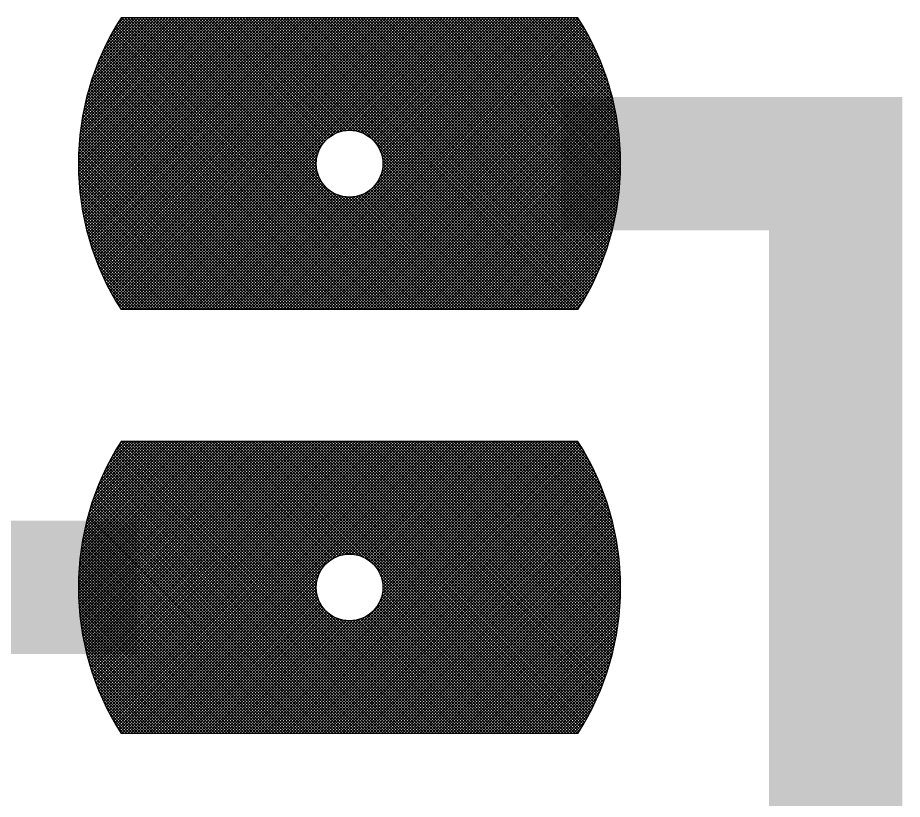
# Model space of a CAD drawing. Extents: x 0 to 395, y 0 to 270.
# Drawn here: x 116.76 to 122.06, y 211.45 to 216.14 of the extents above; entities that cross this region are included whole.
import ezdxf

# ---------------------------------------------------------------- set-up
doc = ezdxf.new("R2010")
doc.units = 0
doc.header["$LTSCALE"] = 0.3
doc.layers.get('0').update_dxf_attribs({"linetype": 'CONTINUOUS'})
doc.layers.add('TRACK', color=3, linetype='CONTINUOUS')

# ---------------------------------------------------------------- blocks, each defined once
blk = doc.blocks.new('*X30')
at = {"color": 0}
for p, q in [((77.75, 73.6488), (78.6362, 74.535)), ((77.75, 73.6665), (78.6185, 74.535)), ((77.7502, 73.6843), (78.6009, 74.535)), ((77.7503, 73.6314), (78.6539, 74.535)), ((77.7506, 73.6141), (78.6716, 74.535)), ((77.7506, 73.7024), (78.5832, 74.535)), ((77.7511, 73.7206), (78.5655, 74.535)), ((77.7512, 73.597), (78.6893, 74.535)), ((77.7519, 73.7391), (78.5478, 74.535)), ((77.752, 73.58), (78.7069, 74.535)), ((77.7529, 73.5633), (78.7246, 74.535)), ((77.7529, 73.7578), (78.5302, 74.535)), ((77.754, 73.5467), (78.7423, 74.535)), ((77.7542, 73.7767), (78.5125, 74.535)), ((77.7552, 73.5302), (78.76, 74.535)), ((77.7557, 73.7959), (78.4948, 74.535)), ((77.7566, 73.5139), (78.7776, 74.535)), ((77.7574, 73.8153), (78.4771, 74.535)), ((77.7581, 73.4978), (78.7953, 74.535)), ((77.7595, 73.835), (78.4594, 74.535)), ((77.7598, 73.4818), (78.813, 74.535)), ((77.7616, 73.466), (78.8307, 74.535)), ((77.7617, 73.855), (78.4418, 74.535)), ((77.7636, 73.4502), (78.8484, 74.535)), ((77.7643, 73.8752), (78.4241, 74.535)), ((77.7657, 73.4347), (78.866, 74.535)), ((77.7672, 73.8958), (78.4064, 74.535)), ((77.7679, 73.4192), (78.8837, 74.535)), ((77.7703, 73.4039), (78.9014, 74.535)), ((77.7704, 73.9167), (78.3887, 74.535)), ((77.7728, 73.3887), (78.9191, 74.535)), ((77.7739, 73.9379), (78.3711, 74.535)), ((77.7754, 73.3737), (78.9367, 74.535)), ((77.7778, 73.9595), (78.3534, 74.535)), ((77.7782, 73.3588), (78.9544, 74.535)), ((77.781, 73.3439), (78.9721, 74.535)), ((77.7821, 73.9814), (78.3357, 74.535)), ((77.784, 73.3292), (78.9898, 74.535)), ((77.7868, 74.0038), (78.318, 74.535)), ((77.7871, 73.3147), (79.0075, 74.535)), ((77.7903, 73.3002), (79.0251, 74.535)), ((77.7919, 74.0265), (78.3003, 74.535)), ((77.7937, 73.2859), (79.0428, 74.535)), ((77.7971, 73.2716), (79.0605, 74.535)), ((77.7974, 74.0498), (78.2827, 74.535)), ((77.8006, 73.2575), (79.0782, 74.535)), ((77.8035, 74.0735), (78.265, 74.535)), ((77.8043, 73.2435), (79.0958, 74.535)), ((77.8081, 73.2295), (79.1135, 74.535)), ((77.8101, 74.0978), (78.2473, 74.535)), ((77.8119, 73.2157), (79.1312, 74.535)), ((77.8159, 73.202), (79.1489, 74.535)), ((77.8172, 74.1226), (78.2296, 74.535)), ((77.8199, 73.1884), (79.1665, 74.535)), ((77.8241, 73.1749), (79.1842, 74.535)), ((77.825, 74.1481), (78.212, 74.535)), ((77.8284, 73.1615), (79.2019, 74.535)), ((77.8327, 73.1481), (79.2196, 74.535)), ((77.8335, 74.1742), (78.1943, 74.535)), ((77.8372, 73.1349), (79.2373, 74.535)), ((77.8417, 73.1218), (79.2549, 74.535)), ((77.8428, 74.2012), (78.1766, 74.535)), ((77.8464, 73.1087), (79.2726, 74.535)), ((77.8511, 73.0958), (79.2903, 74.535)), ((77.8528, 74.2289), (78.1589, 74.535)), ((77.8559, 73.0829), (79.308, 74.535)), ((77.8608, 73.0702), (79.3256, 74.535)), ((77.8639, 74.2577), (78.1412, 74.535)), ((77.8658, 73.0575), (79.3433, 74.535)), ((77.8709, 73.0449), (79.361, 74.535)), ((77.876, 74.2875), (78.1236, 74.535)), ((77.8761, 73.0324), (79.3787, 74.535)), ((77.8813, 73.02), (79.3964, 74.535)), ((77.8867, 73.0077), (79.414, 74.535)), ((77.8894, 74.3185), (78.1059, 74.535)), ((77.8921, 72.9954), (79.4317, 74.535)), ((77.8976, 72.9832), (79.4494, 74.535)), ((77.9032, 72.9712), (79.4671, 74.535)), ((77.9043, 74.351), (78.0882, 74.535)), ((77.9089, 72.9592), (79.4847, 74.535)), ((77.9147, 72.9472), (79.5024, 74.535)), ((77.9205, 72.9354), (79.5201, 74.535)), ((77.9209, 74.3853), (78.0705, 74.535)), ((77.9264, 72.9236), (79.5378, 74.535)), ((77.9324, 72.912), (79.5555, 74.535)), ((77.9385, 72.9004), (79.5731, 74.535)), ((77.9396, 74.4217), (78.0529, 74.535)), ((77.9446, 72.8888), (79.5908, 74.535)), ((77.9509, 72.8774), (79.6085, 74.535)), ((77.9572, 72.866), (79.6262, 74.535)), ((77.9611, 74.4609), (78.0352, 74.535)), ((77.9636, 72.8547), (79.6438, 74.535)), ((77.97, 72.8435), (79.6615, 74.535)), ((77.9766, 72.8324), (79.6792, 74.535)), ((77.9832, 72.8213), (79.6969, 74.535)), ((77.9862, 74.5037), (78.0175, 74.535)), ((77.9899, 72.8103), (79.7146, 74.535)), ((79.7203, 72.785), (77.992, 74.5132)), ((77.9966, 72.7994), (79.7322, 74.535)), ((79.7379, 72.785), (77.9988, 74.5241)), ((78.0034, 72.7885), (79.7499, 74.535)), ((79.7556, 72.785), (78.0057, 74.5349)), ((78.0176, 72.785), (79.7676, 74.535)), ((79.7733, 72.785), (78.0233, 74.535)), ((78.0353, 72.785), (79.7853, 74.535)), ((79.791, 72.785), (78.041, 74.535)), ((78.0529, 72.785), (79.8029, 74.535)), ((79.8086, 72.785), (78.0586, 74.535)), ((78.0706, 72.785), (79.8206, 74.535)), ((79.8263, 72.785), (78.0763, 74.535)), ((78.0883, 72.785), (79.8383, 74.535)), ((79.844, 72.785), (78.094, 74.535)), ((78.106, 72.785), (79.856, 74.535)), ((79.8617, 72.785), (78.1117, 74.535)), ((78.1237, 72.785), (79.8737, 74.535)), ((79.8794, 72.785), (78.1294, 74.535)), ((78.1413, 72.785), (79.8913, 74.535)), ((79.897, 72.785), (78.147, 74.535)), ((78.159, 72.785), (79.909, 74.535)), ((79.9147, 72.785), (78.1647, 74.535)), ((78.1767, 72.785), (79.9267, 74.535)), ((79.9324, 72.785), (78.1824, 74.535)), ((78.1944, 72.785), (79.9444, 74.535)), ((79.9501, 72.785), (78.2001, 74.535)), ((78.212, 72.785), (79.962, 74.535)), ((79.2248, 73.528), (78.2177, 74.535)), ((79.1927, 73.5777), (78.2354, 74.535)), ((79.1826, 73.6055), (78.2531, 74.535)), ((79.1775, 73.6282), (78.2708, 74.535)), ((79.1754, 73.6481), (78.2885, 74.535)), ((79.1751, 73.666), (78.3061, 74.535)), ((79.1763, 73.6825), (78.3238, 74.535)), ((79.1786, 73.6979), (78.3415, 74.535)), ((79.1819, 73.7122), (78.3592, 74.535)), ((79.1861, 73.7257), (78.3768, 74.535)), ((79.191, 73.7385), (78.3945, 74.535)), ((79.1967, 73.7505), (78.4122, 74.535)), ((79.2029, 73.7619), (78.4299, 74.535)), ((79.2098, 73.7727), (78.4476, 74.535)), ((79.2173, 73.783), (78.4652, 74.535)), ((79.2253, 73.7926), (78.4829, 74.535)), ((79.2339, 73.8017), (78.5006, 74.535)), ((79.243, 73.8103), (78.5183, 74.535)), ((79.2527, 73.8182), (78.5359, 74.535)), ((79.263, 73.8257), (78.5536, 74.535)), ((79.2738, 73.8325), (78.5713, 74.535)), ((79.2852, 73.8387), (78.589, 74.535)), ((79.2973, 73.8443), (78.6067, 74.535)), ((79.3101, 73.8492), (78.6243, 74.535)), ((79.3237, 73.8533), (78.642, 74.535)), ((79.3381, 73.8566), (78.6597, 74.535)), ((79.3535, 73.8588), (78.6774, 74.535)), ((79.3701, 73.8599), (78.695, 74.535)), ((79.3881, 73.8596), (78.7127, 74.535)), ((79.4082, 73.8572), (78.7304, 74.535)), ((79.4311, 73.852), (78.7481, 74.535)), ((79.4595, 73.8413), (78.7658, 74.535)), ((80.5334, 72.785), (78.7834, 74.535)), ((78.7954, 72.785), (80.5454, 74.535)), ((80.5511, 72.785), (78.8011, 74.535)), ((78.8131, 72.785), (80.5631, 74.535)), ((80.5688, 72.785), (78.8188, 74.535)), ((78.8308, 72.785), (80.5808, 74.535)), ((80.5865, 72.785), (78.8365, 74.535)), ((78.8484, 72.785), (80.5984, 74.535)), ((80.6041, 72.785), (78.8541, 74.535)), ((78.8661, 72.785), (80.6161, 74.535)), ((80.6218, 72.785), (78.8718, 74.535)), ((78.8838, 72.785), (80.6338, 74.535)), ((80.6395, 72.785), (78.8895, 74.535)), ((78.9015, 72.785), (80.6515, 74.535)), ((80.6572, 72.785), (78.9072, 74.535)), ((78.9192, 72.785), (80.6692, 74.535)), ((80.6748, 72.785), (78.9248, 74.535)), ((78.9368, 72.785), (80.6868, 74.535)), ((80.6925, 72.785), (78.9425, 74.535)), ((78.9545, 72.785), (80.7045, 74.535)), ((80.7102, 72.785), (78.9602, 74.535)), ((78.9722, 72.785), (80.7222, 74.535)), ((80.7279, 72.785), (78.9779, 74.535)), ((78.9899, 72.785), (80.7399, 74.535)), ((80.7448, 72.7858), (78.9956, 74.535)), ((79.0075, 72.785), (80.7494, 74.5269)), ((80.7516, 72.7966), (79.0132, 74.535)), ((79.0252, 72.785), (80.7562, 74.516)), ((80.7584, 72.8075), (79.0309, 74.535)), ((80.7651, 72.8185), (79.0486, 74.535)), ((80.7718, 72.8295), (79.0663, 74.535)), ((80.7783, 72.8406), (79.0839, 74.535)), ((80.7848, 72.8518), (79.1016, 74.535)), ((80.7912, 72.8631), (79.1193, 74.535)), ((80.7975, 72.8745), (79.137, 74.535)), ((80.8038, 72.8859), (79.1547, 74.535)), ((80.8099, 72.8974), (79.1723, 74.535)), ((80.816, 72.909), (79.19, 74.535)), ((80.8221, 72.9206), (79.2077, 74.535)), ((80.828, 72.9324), (79.2254, 74.535)), ((80.8339, 72.9442), (79.243, 74.535)), ((80.8396, 72.9561), (79.2607, 74.535)), ((80.8453, 72.9681), (79.2784, 74.535)), ((79.2815, 73.8368), (79.9797, 74.535)), ((80.8509, 72.9801), (79.2961, 74.535)), ((79.3123, 73.8499), (79.9974, 74.535)), ((80.8565, 72.9923), (79.3138, 74.535)), ((80.8619, 73.0045), (79.3314, 74.535)), ((79.3363, 73.8562), (80.0151, 74.535)), ((80.8673, 73.0168), (79.3491, 74.535)), ((79.3569, 73.8592), (80.0328, 74.535)), ((80.8726, 73.0292), (79.3668, 74.535)), ((79.3754, 73.86), (80.0504, 74.535)), ((80.8778, 73.0417), (79.3845, 74.535)), ((79.3924, 73.8592), (80.0681, 74.535)), ((80.8829, 73.0543), (79.4021, 74.535)), ((79.408, 73.8573), (80.0858, 74.535)), ((80.8879, 73.0669), (79.4198, 74.535)), ((79.4227, 73.8542), (80.1035, 74.535)), ((79.4365, 73.8503), (80.1211, 74.535)), ((80.8928, 73.0797), (79.4375, 74.535)), ((79.4494, 73.8456), (80.1388, 74.535)), ((80.8977, 73.0925), (79.4552, 74.535)), ((79.4617, 73.8402), (80.1565, 74.535)), ((80.9024, 73.1054), (79.4729, 74.535)), ((79.4733, 73.8342), (80.1742, 74.535)), ((79.4843, 73.8275), (80.1919, 74.535)), ((80.9071, 73.1184), (79.4905, 74.535)), ((79.4947, 73.8202), (80.2095, 74.535)), ((79.5046, 73.8124), (80.2272, 74.535)), ((80.9117, 73.1315), (79.5082, 74.535)), ((79.5138, 73.804), (80.2449, 74.535)), ((79.5226, 73.795), (80.2626, 74.535)), ((80.9161, 73.1447), (79.5259, 74.535)), ((79.5307, 73.7855), (80.2802, 74.535)), ((79.5383, 73.7754), (80.2979, 74.535)), ((79.5406, 73.5479), (80.5277, 74.535)), ((80.9205, 73.158), (79.5436, 74.535)), ((79.5454, 73.7648), (80.3156, 74.535)), ((79.5518, 73.7535), (80.3333, 74.535)), ((79.5576, 73.7416), (80.351, 74.535)), ((79.5606, 73.5856), (80.5101, 74.535)), ((80.9248, 73.1714), (79.5612, 74.535)), ((79.5627, 73.7291), (80.3686, 74.535)), ((79.5671, 73.7158), (80.3863, 74.535)), ((79.5691, 73.6117), (80.4924, 74.535)), ((79.5706, 73.7016), (80.404, 74.535)), ((79.5732, 73.6866), (80.4217, 74.535)), ((79.5732, 73.6335), (80.4747, 74.535)), ((79.5747, 73.6704), (80.4393, 74.535)), ((79.5749, 73.6529), (80.457, 74.535)), ((80.929, 73.1849), (79.5789, 74.535)), ((80.9331, 73.1985), (79.5966, 74.535)), ((80.9371, 73.2122), (79.6143, 74.535)), ((80.941, 73.226), (79.632, 74.535)), ((80.9448, 73.2399), (79.6496, 74.535)), ((80.9484, 73.2539), (79.6673, 74.535)), ((80.952, 73.268), (79.685, 74.535)), ((80.9555, 73.2822), (79.7027, 74.535)), ((80.9588, 73.2965), (79.7203, 74.535)), ((80.9621, 73.311), (79.738, 74.535)), ((80.9652, 73.3255), (79.7557, 74.535)), ((80.9682, 73.3402), (79.7734, 74.535)), ((80.9711, 73.3549), (79.7911, 74.535)), ((80.9739, 73.3698), (79.8087, 74.535)), ((80.9765, 73.3849), (79.8264, 74.535)), ((80.9791, 73.4), (79.8441, 74.535)), ((80.9815, 73.4153), (79.8618, 74.535)), ((80.9837, 73.4307), (79.8794, 74.535)), ((80.9859, 73.4462), (79.8971, 74.535)), ((80.9879, 73.4619), (79.9148, 74.535)), ((80.9897, 73.4777), (79.9325, 74.535)), ((80.9915, 73.4937), (79.9502, 74.535)), ((80.993, 73.5098), (79.9678, 74.535)), ((80.9945, 73.526), (79.9855, 74.535)), ((80.9957, 73.5424), (80.0032, 74.535)), ((80.9969, 73.559), (80.0209, 74.535)), ((80.9978, 73.5757), (80.0385, 74.535)), ((80.9986, 73.5926), (80.0562, 74.535)), ((80.9992, 73.6097), (80.0739, 74.535)), ((80.9997, 73.6269), (80.0916, 74.535)), ((80.9999, 73.6443), (80.1093, 74.535)), ((81, 73.6619), (80.1269, 74.535)), ((80.9999, 73.6797), (80.1446, 74.535)), ((80.9996, 73.6977), (80.1623, 74.535)), ((80.999, 73.7159), (80.18, 74.535)), ((80.9983, 73.7343), (80.1976, 74.535)), ((80.9973, 73.753), (80.2153, 74.535)), ((80.9961, 73.7719), (80.233, 74.535)), ((80.9947, 73.791), (80.2507, 74.535)), ((80.993, 73.8103), (80.2684, 74.535)), ((80.9911, 73.8299), (80.286, 74.535)), ((80.9889, 73.8498), (80.3037, 74.535)), ((80.9864, 73.87), (80.3214, 74.535)), ((80.9836, 73.8905), (80.3391, 74.535)), ((80.9805, 73.9113), (80.3567, 74.535)), ((80.977, 73.9324), (80.3744, 74.535)), ((80.9732, 73.9539), (80.3921, 74.535)), ((80.969, 73.9757), (80.4098, 74.535)), ((80.9645, 73.998), (80.4275, 74.535)), ((80.9595, 74.0207), (80.4451, 74.535)), ((80.954, 74.0438), (80.4628, 74.535)), ((80.9481, 74.0674), (80.4805, 74.535)), ((80.9417, 74.0915), (80.4982, 74.535)), ((80.9347, 74.1162), (80.5158, 74.535)), ((80.927, 74.1415), (80.5335, 74.535)), ((80.9187, 74.1675), (80.5512, 74.535)), ((80.9097, 74.1942), (80.5689, 74.535)), ((80.8998, 74.2217), (80.5866, 74.535)), ((80.889, 74.2502), (80.6042, 74.535)), ((80.8772, 74.2797), (80.6219, 74.535)), ((80.8641, 74.3104), (80.6396, 74.535)), ((80.8497, 74.3426), (80.6573, 74.535)), ((80.8336, 74.3764), (80.6749, 74.535)), ((80.8154, 74.4122), (80.6926, 74.535)), ((80.7947, 74.4506), (80.7103, 74.535)), ((80.7707, 74.4923), (80.728, 74.535)), ((79.6319, 72.785), (77.9592, 74.4576)), ((79.6495, 72.785), (77.9656, 74.4689)), ((79.6672, 72.785), (77.9721, 74.4801)), ((79.6849, 72.785), (77.9787, 74.4912)), ((79.7026, 72.785), (77.9853, 74.5023)), ((79.0429, 72.785), (80.763, 74.5051)), ((79.0606, 72.785), (80.7696, 74.4941)), ((79.0783, 72.785), (80.7762, 74.483)), ((79.0959, 72.785), (80.7827, 74.4718)), ((79.1136, 72.785), (80.7891, 74.4605)), ((79.5612, 72.785), (77.9344, 74.4118)), ((79.5788, 72.785), (77.9405, 74.4234)), ((79.5965, 72.785), (77.9466, 74.4349)), ((79.6142, 72.785), (77.9529, 74.4463)), ((79.1313, 72.785), (80.7955, 74.4492)), ((79.149, 72.785), (80.8018, 74.4378)), ((79.1666, 72.785), (80.808, 74.4263)), ((79.1843, 72.785), (80.8141, 74.4148)), ((79.4728, 72.785), (77.905, 74.3527)), ((79.4904, 72.785), (77.9107, 74.3647)), ((79.5081, 72.785), (77.9165, 74.3766)), ((79.5258, 72.785), (77.9224, 74.3884)), ((79.5435, 72.785), (77.9283, 74.4001)), ((79.202, 72.785), (80.8201, 74.4031)), ((79.2197, 72.785), (80.8261, 74.3914)), ((79.2373, 72.785), (80.832, 74.3796)), ((79.255, 72.785), (80.8378, 74.3677)), ((79.2727, 72.785), (80.8435, 74.3558)), ((79.4021, 72.785), (77.8831, 74.304)), ((79.4197, 72.785), (77.8884, 74.3163)), ((79.4374, 72.785), (77.8939, 74.3285)), ((79.4551, 72.785), (77.8994, 74.3407)), ((79.2904, 72.785), (80.8491, 74.3438)), ((79.3081, 72.785), (80.8547, 74.3316)), ((79.3257, 72.785), (80.8602, 74.3194)), ((79.3434, 72.785), (80.8656, 74.3072)), ((79.3313, 72.785), (77.8624, 74.2539)), ((79.349, 72.785), (77.8675, 74.2666)), ((79.3667, 72.785), (77.8726, 74.2791)), ((79.3844, 72.785), (77.8778, 74.2916)), ((79.3611, 72.785), (80.8709, 74.2948)), ((79.3788, 72.785), (80.8761, 74.2823)), ((79.3964, 72.785), (80.8812, 74.2698)), ((79.4141, 72.785), (80.8863, 74.2572)), ((79.2606, 72.785), (77.8432, 74.2024)), ((79.2783, 72.785), (77.8479, 74.2154)), ((79.296, 72.785), (77.8526, 74.2284)), ((79.3137, 72.785), (77.8575, 74.2412)), ((79.4318, 72.785), (80.8913, 74.2445)), ((79.4495, 72.785), (80.8961, 74.2317)), ((79.4672, 72.785), (80.9009, 74.2188)), ((79.4848, 72.785), (80.9056, 74.2058)), ((79.5025, 72.785), (80.9102, 74.1927)), ((79.1899, 72.785), (77.8255, 74.1495)), ((79.2076, 72.785), (77.8298, 74.1628)), ((79.2253, 72.785), (77.8341, 74.1761)), ((79.243, 72.785), (77.8386, 74.1893)), ((79.5202, 72.785), (80.9147, 74.1795)), ((79.5379, 72.785), (80.9191, 74.1663)), ((79.5555, 72.785), (80.9234, 74.1529)), ((79.5732, 72.785), (80.9277, 74.1394)), ((79.1192, 72.785), (77.8093, 74.0949)), ((79.1369, 72.785), (77.8132, 74.1087)), ((79.1546, 72.785), (77.8172, 74.1224)), ((79.1722, 72.785), (77.8213, 74.136)), ((79.5909, 72.785), (80.9318, 74.1259)), ((79.6086, 72.785), (80.9358, 74.1122)), ((79.6263, 72.785), (80.9397, 74.0985)), ((79.0485, 72.785), (77.7948, 74.0387)), ((79.0662, 72.785), (77.7982, 74.053)), ((79.0839, 72.785), (77.8018, 74.0671)), ((79.1015, 72.785), (77.8055, 74.081)), ((79.6439, 72.785), (80.9435, 74.0846)), ((79.6616, 72.785), (80.9473, 74.0706)), ((79.6793, 72.785), (80.9509, 74.0566)), ((79.697, 72.785), (80.9544, 74.0424)), ((78.9778, 72.785), (77.782, 73.9808)), ((78.9955, 72.785), (77.785, 73.9955)), ((79.0131, 72.785), (77.7881, 74.01)), ((79.0308, 72.785), (77.7914, 74.0244)), ((79.7146, 72.785), (80.9578, 74.0281)), ((79.7323, 72.785), (80.961, 74.0137)), ((79.75, 72.785), (80.9642, 73.9992)), ((79.7677, 72.785), (80.9673, 73.9846)), ((78.9248, 72.785), (77.7736, 73.9361)), ((78.9424, 72.785), (77.7763, 73.9511)), ((78.9601, 72.785), (77.7791, 73.966)), ((79.7854, 72.785), (80.9702, 73.9698)), ((79.803, 72.785), (80.973, 73.955)), ((79.8207, 72.785), (80.9757, 73.94)), ((78.854, 72.785), (77.7643, 73.8748)), ((78.8717, 72.785), (77.7664, 73.8903)), ((78.8894, 72.785), (77.7687, 73.9057)), ((78.9071, 72.785), (77.7711, 73.921)), ((79.8384, 72.785), (80.9783, 73.9249)), ((79.8561, 72.785), (80.9807, 73.9096)), ((79.8737, 72.785), (80.983, 73.8943)), ((79.8914, 72.785), (80.9852, 73.8788)), ((78.801, 72.785), (77.7586, 73.8274)), ((78.8187, 72.785), (77.7604, 73.8433)), ((78.8364, 72.785), (77.7622, 73.8591)), ((79.9091, 72.785), (80.9873, 73.8632)), ((79.9268, 72.785), (80.9892, 73.8474)), ((79.9445, 72.785), (80.9909, 73.8315)), ((78.748, 72.785), (77.7543, 73.7786)), ((78.7657, 72.785), (77.7556, 73.795)), ((78.7833, 72.785), (77.7571, 73.8113)), ((79.9621, 72.785), (80.9926, 73.8154)), ((79.9798, 72.785), (80.994, 73.7992)), ((79.9975, 72.785), (80.9953, 73.7829)), ((78.695, 72.785), (77.7514, 73.7285)), ((78.7126, 72.785), (77.7522, 73.7454)), ((78.7303, 72.785), (77.7532, 73.7621)), ((78.2297, 72.785), (79.1982, 73.7535)), ((78.2474, 72.785), (79.1851, 73.7227)), ((80.5158, 72.785), (79.5563, 73.7445)), ((80.4981, 72.785), (79.567, 73.7161)), ((80.0152, 72.785), (80.9965, 73.7663)), ((80.0328, 72.785), (80.9975, 73.7497)), ((80.0505, 72.785), (80.9984, 73.7328)), ((80.0682, 72.785), (80.999, 73.7158)), ((78.6419, 72.785), (77.7501, 73.6768)), ((78.6596, 72.785), (77.7504, 73.6942)), ((78.6773, 72.785), (77.7508, 73.7115)), ((78.2651, 72.785), (79.1788, 73.6987)), ((78.2828, 72.785), (79.1758, 73.6781)), ((80.4804, 72.785), (79.5722, 73.6932)), ((80.4627, 72.785), (79.5746, 73.6731)), ((80.0859, 72.785), (80.9995, 73.6987)), ((80.1036, 72.785), (80.9999, 73.6813)), ((80.1212, 72.785), (81, 73.6638)), ((78.6242, 72.785), (77.75, 73.6592)), ((78.6066, 72.785), (77.7501, 73.6415)), ((78.5889, 72.785), (77.7504, 73.6235)), ((78.3004, 72.785), (79.175, 73.6596)), ((78.3181, 72.785), (79.1758, 73.6426)), ((78.3358, 72.785), (79.1777, 73.627)), ((78.3535, 72.785), (79.1808, 73.6123)), ((80.392, 72.785), (79.5683, 73.6087)), ((80.4097, 72.785), (79.5716, 73.6231)), ((80.4274, 72.785), (79.5738, 73.6385)), ((80.445, 72.785), (79.5749, 73.6551)), ((80.1389, 72.785), (80.9999, 73.646)), ((80.1566, 72.785), (80.9997, 73.6281)), ((80.1743, 72.785), (80.9992, 73.61)), ((78.5712, 72.785), (77.7509, 73.6053)), ((78.5535, 72.785), (77.7516, 73.5869)), ((78.5359, 72.785), (77.7526, 73.5683)), ((78.3711, 72.785), (79.1847, 73.5985)), ((78.3888, 72.785), (79.1894, 73.5856)), ((78.4065, 72.785), (79.1948, 73.5733)), ((78.4242, 72.785), (79.2008, 73.5617)), ((80.3213, 72.785), (79.5475, 73.5588)), ((80.339, 72.785), (79.5537, 73.5702)), ((80.3567, 72.785), (79.5593, 73.5823)), ((80.3743, 72.785), (79.5642, 73.5951)), ((80.1919, 72.785), (80.9986, 73.5916)), ((80.2096, 72.785), (80.9977, 73.5731)), ((78.5182, 72.785), (77.7538, 73.5494)), ((78.5005, 72.785), (77.7552, 73.5303)), ((78.4828, 72.785), (77.7568, 73.511)), ((78.4419, 72.785), (79.2075, 73.5507)), ((78.4595, 72.785), (79.2148, 73.5403)), ((78.4772, 72.785), (79.2226, 73.5304)), ((78.4949, 72.785), (79.231, 73.5212)), ((78.5126, 72.785), (79.24, 73.5124)), ((78.5302, 72.785), (79.2495, 73.5043)), ((79.9677, 72.785), (79.243, 73.5098)), ((80.2152, 72.785), (79.498, 73.5023)), ((80.2329, 72.785), (79.5076, 73.5103)), ((80.2506, 72.785), (79.5167, 73.5189)), ((80.2683, 72.785), (79.5253, 73.528)), ((80.2859, 72.785), (79.5332, 73.5377)), ((80.3036, 72.785), (79.5407, 73.548)), ((80.2273, 72.785), (80.9966, 73.5543)), ((80.245, 72.785), (80.9952, 73.5352)), ((80.2627, 72.785), (80.9936, 73.5159)), ((78.4651, 72.785), (77.7588, 73.4914)), ((78.4475, 72.785), (77.761, 73.4715)), ((78.4298, 72.785), (77.7635, 73.4513)), ((78.5479, 72.785), (79.2596, 73.4967)), ((78.5656, 72.785), (79.2702, 73.4896)), ((78.5833, 72.785), (79.2815, 73.4832)), ((78.601, 72.785), (79.2934, 73.4774)), ((78.6186, 72.785), (79.3059, 73.4723)), ((78.6363, 72.785), (79.3192, 73.4679)), ((78.654, 72.785), (79.3334, 73.4644)), ((78.6717, 72.785), (79.3484, 73.4618)), ((78.6893, 72.785), (79.3646, 73.4603)), ((78.707, 72.785), (79.3821, 73.4601)), ((78.7247, 72.785), (79.4015, 73.4618)), ((78.7424, 72.785), (79.4233, 73.4659)), ((78.7601, 72.785), (79.4494, 73.4744)), ((78.7777, 72.785), (79.4871, 73.4944)), ((79.9854, 72.785), (79.2927, 73.4777)), ((80.0031, 72.785), (79.3205, 73.4676)), ((80.0208, 72.785), (79.3432, 73.4625)), ((80.0385, 72.785), (79.3631, 73.4604)), ((80.0561, 72.785), (79.381, 73.4601)), ((80.0738, 72.785), (79.3975, 73.4613)), ((80.0915, 72.785), (79.4129, 73.4636)), ((80.1092, 72.785), (79.4272, 73.4669)), ((80.1268, 72.785), (79.4407, 73.4711)), ((80.1445, 72.785), (79.4535, 73.476)), ((80.1622, 72.785), (79.4655, 73.4817)), ((80.1799, 72.785), (79.4769, 73.4879)), ((80.1976, 72.785), (79.4877, 73.4948)), ((80.2803, 72.785), (80.9917, 73.4964)), ((80.298, 72.785), (80.9896, 73.4766)), ((80.3157, 72.785), (80.9872, 73.4565)), ((78.4121, 72.785), (77.7662, 73.4309)), ((78.3944, 72.785), (77.7693, 73.4101)), ((80.3334, 72.785), (80.9845, 73.4361)), ((80.351, 72.785), (80.9815, 73.4155)), ((78.3768, 72.785), (77.7728, 73.389)), ((78.3591, 72.785), (77.7765, 73.3675)), ((78.3414, 72.785), (77.7807, 73.3457)), ((80.3687, 72.785), (80.9782, 73.3944)), ((80.3864, 72.785), (80.9745, 73.3731)), ((80.4041, 72.785), (80.9704, 73.3513)), ((78.3237, 72.785), (77.7852, 73.3235)), ((78.306, 72.785), (77.7902, 73.3009)), ((80.4218, 72.785), (80.966, 73.3292)), ((80.4394, 72.785), (80.9611, 73.3067)), ((78.2884, 72.785), (77.7956, 73.2778)), ((78.2707, 72.785), (77.8015, 73.2542)), ((80.4571, 72.785), (80.9558, 73.2837)), ((80.4748, 72.785), (80.9501, 73.2603)), ((78.253, 72.785), (77.8079, 73.2301)), ((78.2353, 72.785), (77.8149, 73.2055)), ((80.4925, 72.785), (80.9438, 73.2363)), ((80.5101, 72.785), (80.937, 73.2118)), ((80.5278, 72.785), (80.9296, 73.1867)), ((78.2177, 72.785), (77.8224, 73.1802)), ((78.2, 72.785), (77.8307, 73.1543)), ((80.5455, 72.785), (80.9215, 73.161)), ((80.5632, 72.785), (80.9127, 73.1345)), ((78.1823, 72.785), (77.8397, 73.1276)), ((78.1646, 72.785), (77.8495, 73.1001)), ((80.5809, 72.785), (80.9031, 73.1072)), ((80.5985, 72.785), (80.8926, 73.0791)), ((78.1469, 72.785), (77.8602, 73.0717)), ((78.1293, 72.785), (77.872, 73.0423)), ((80.6162, 72.785), (80.8811, 73.0499)), ((78.1116, 72.785), (77.8849, 73.0116)), ((78.0939, 72.785), (77.8993, 72.9796)), ((80.6339, 72.785), (80.8685, 73.0196)), ((80.6516, 72.785), (80.8545, 72.988)), ((78.0762, 72.785), (77.9153, 72.9459)), ((80.6692, 72.785), (80.839, 72.9547)), ((80.6869, 72.785), (80.8215, 72.9196)), ((78.0586, 72.785), (77.9333, 72.9103)), ((78.0409, 72.785), (77.9538, 72.8721)), ((80.7046, 72.785), (80.8017, 72.8821)), ((78.0232, 72.785), (77.9776, 72.8306)), ((80.7223, 72.785), (80.7789, 72.8416)), ((80.74, 72.785), (80.7518, 72.7969))]:
    blk.add_line(p, q, dxfattribs=at)
blk = doc.blocks.new('*X28')
at = {"color": 0}
for p, q in [((77.75, 71.1209), (78.6241, 71.995)), ((77.7501, 71.1033), (78.6418, 71.995)), ((77.7501, 71.1387), (78.6064, 71.995)), ((77.7504, 71.0859), (78.6595, 71.995)), ((77.7504, 71.1566), (78.5888, 71.995)), ((77.7508, 71.0687), (78.6772, 71.995)), ((77.7509, 71.1748), (78.5711, 71.995)), ((77.7514, 71.0516), (78.6948, 71.995)), ((77.7517, 71.1932), (78.5534, 71.995)), ((77.7522, 71.0347), (78.7125, 71.995)), ((77.7526, 71.2119), (78.5357, 71.995)), ((77.7532, 71.018), (78.7302, 71.995)), ((77.7538, 71.2307), (78.5181, 71.995)), ((77.7543, 71.0015), (78.7479, 71.995)), ((77.7552, 71.2498), (78.5004, 71.995)), ((77.7556, 70.9851), (78.7655, 71.995)), ((77.7569, 71.2692), (78.4827, 71.995)), ((77.757, 70.9688), (78.7832, 71.995)), ((77.7586, 70.9527), (78.8009, 71.995)), ((77.7588, 71.2888), (78.465, 71.995)), ((77.7604, 70.9368), (78.8186, 71.995)), ((77.761, 71.3086), (78.4473, 71.995)), ((77.7622, 70.921), (78.8363, 71.995)), ((77.7635, 71.3288), (78.4297, 71.995)), ((77.7642, 70.9053), (78.8539, 71.995)), ((77.7663, 71.3493), (78.412, 71.995)), ((77.7664, 70.8898), (78.8716, 71.995)), ((77.7687, 70.8744), (78.8893, 71.995)), ((77.7694, 71.37), (78.3943, 71.995)), ((77.7711, 70.8591), (78.907, 71.995)), ((77.7728, 71.3911), (78.3766, 71.995)), ((77.7736, 70.844), (78.9246, 71.995)), ((77.7763, 70.829), (78.9423, 71.995)), ((77.7766, 71.4126), (78.359, 71.995)), ((77.7791, 70.8141), (78.96, 71.995)), ((77.7807, 71.4344), (78.3413, 71.995)), ((77.782, 70.7993), (78.9777, 71.995)), ((77.785, 70.7846), (78.9954, 71.995)), ((77.7853, 71.4566), (78.3236, 71.995)), ((77.7881, 70.7701), (79.013, 71.995)), ((77.7902, 71.4793), (78.3059, 71.995)), ((77.7914, 70.7557), (79.0307, 71.995)), ((77.7947, 70.7413), (79.0484, 71.995)), ((77.7956, 71.5024), (78.2883, 71.995)), ((77.7982, 70.7271), (79.0661, 71.995)), ((77.8015, 71.526), (78.2706, 71.995)), ((77.8018, 70.713), (79.0837, 71.995)), ((77.8055, 70.699), (79.1014, 71.995)), ((77.8079, 71.55), (78.2529, 71.995)), ((77.8093, 70.6852), (79.1191, 71.995)), ((77.8132, 70.6714), (79.1368, 71.995)), ((77.8149, 71.5747), (78.2352, 71.995)), ((77.8171, 70.6577), (79.1545, 71.995)), ((77.8212, 70.6441), (79.1721, 71.995)), ((77.8225, 71.6), (78.2175, 71.995)), ((77.8254, 70.6306), (79.1898, 71.995)), ((77.8297, 70.6172), (79.2075, 71.995)), ((77.8308, 71.6259), (78.1999, 71.995)), ((77.8341, 70.604), (79.2252, 71.995)), ((77.8386, 70.5908), (79.2428, 71.995)), ((77.8397, 71.6526), (78.1822, 71.995)), ((77.8432, 70.5777), (79.2605, 71.995)), ((77.8478, 70.5646), (79.2782, 71.995)), ((77.8496, 71.6801), (78.1645, 71.995)), ((77.8526, 70.5517), (79.2959, 71.995)), ((77.8575, 70.5389), (79.3136, 71.995)), ((77.8603, 71.7085), (78.1468, 71.995)), ((77.8624, 70.5262), (79.3312, 71.995)), ((77.8674, 70.5135), (79.3489, 71.995)), ((77.8721, 71.7379), (78.1292, 71.995)), ((77.8725, 70.5009), (79.3666, 71.995)), ((77.8777, 70.4885), (79.3843, 71.995)), ((77.883, 70.4761), (79.4019, 71.995)), ((77.885, 71.7686), (78.1115, 71.995)), ((77.8884, 70.4638), (79.4196, 71.995)), ((77.8939, 70.4516), (79.4373, 71.995)), ((77.8994, 70.4394), (79.455, 71.995)), ((77.8994, 71.8006), (78.0938, 71.995)), ((77.905, 70.4274), (79.4727, 71.995)), ((77.9107, 70.4154), (79.4903, 71.995)), ((77.9154, 71.8343), (78.0761, 71.995)), ((77.9165, 70.4035), (79.508, 71.995)), ((77.9224, 70.3917), (79.5257, 71.995)), ((77.9283, 70.3799), (79.5434, 71.995)), ((77.9334, 71.87), (78.0584, 71.995)), ((77.9343, 70.3683), (79.561, 71.995)), ((77.9404, 70.3567), (79.5787, 71.995)), ((77.9466, 70.3452), (79.5964, 71.995)), ((77.9529, 70.3338), (79.6141, 71.995)), ((77.9539, 71.9082), (78.0408, 71.995)), ((77.9592, 70.3224), (79.6318, 71.995)), ((77.9656, 70.3112), (79.6494, 71.995)), ((77.9721, 70.3), (79.6671, 71.995)), ((77.9778, 71.9497), (78.0231, 71.995)), ((77.9786, 70.2889), (79.6848, 71.995)), ((77.9853, 70.2778), (79.7025, 71.995)), ((79.7147, 70.245), (77.9899, 71.9698)), ((77.992, 70.2668), (79.7201, 71.995)), ((79.7323, 70.245), (77.9967, 71.9807)), ((77.9988, 70.2559), (79.7378, 71.995)), ((79.75, 70.245), (78.0035, 71.9915)), ((78.0056, 70.2451), (79.7555, 71.995)), ((79.7677, 70.245), (78.0177, 71.995)), ((78.0232, 70.245), (79.7732, 71.995)), ((79.7854, 70.245), (78.0354, 71.995)), ((78.0409, 70.245), (79.7909, 71.995)), ((79.8031, 70.245), (78.0531, 71.995)), ((78.0585, 70.245), (79.8085, 71.995)), ((79.8207, 70.245), (78.0707, 71.995)), ((78.0762, 70.245), (79.8262, 71.995)), ((79.8384, 70.245), (78.0884, 71.995)), ((78.0939, 70.245), (79.8439, 71.995)), ((79.8561, 70.245), (78.1061, 71.995)), ((78.1116, 70.245), (79.8616, 71.995)), ((79.8738, 70.245), (78.1238, 71.995)), ((78.1292, 70.245), (79.8792, 71.995)), ((79.8914, 70.245), (78.1414, 71.995)), ((78.1469, 70.245), (79.8969, 71.995)), ((79.9091, 70.245), (78.1591, 71.995)), ((78.1646, 70.245), (79.9146, 71.995)), ((79.9268, 70.245), (78.1768, 71.995)), ((78.1823, 70.245), (79.9323, 71.995)), ((79.9445, 70.245), (78.1945, 71.995)), ((78.2, 70.245), (79.95, 71.995)), ((79.9622, 70.245), (78.2122, 71.995)), ((79.1981, 71.0268), (78.2298, 71.995)), ((79.185, 71.0575), (78.2475, 71.995)), ((79.1788, 71.0814), (78.2652, 71.995)), ((79.1758, 71.1021), (78.2829, 71.995)), ((79.175, 71.1205), (78.3005, 71.995)), ((79.1758, 71.1375), (78.3182, 71.995)), ((79.1778, 71.1531), (78.3359, 71.995)), ((79.1808, 71.1678), (78.3536, 71.995)), ((79.1847, 71.1816), (78.3713, 71.995)), ((79.1894, 71.1945), (78.3889, 71.995)), ((79.1948, 71.2068), (78.4066, 71.995)), ((79.2009, 71.2184), (78.4243, 71.995)), ((79.2076, 71.2294), (78.442, 71.995)), ((79.2148, 71.2398), (78.4596, 71.995)), ((79.2227, 71.2496), (78.4773, 71.995)), ((79.2311, 71.2589), (78.495, 71.995)), ((79.2401, 71.2676), (78.5127, 71.995)), ((79.2496, 71.2758), (78.5304, 71.995)), ((79.2596, 71.2834), (78.548, 71.995)), ((79.2703, 71.2904), (78.5657, 71.995)), ((79.2816, 71.2968), (78.5834, 71.995)), ((79.2934, 71.3026), (78.6011, 71.995)), ((79.306, 71.3077), (78.6187, 71.995)), ((79.3193, 71.3121), (78.6364, 71.995)), ((79.3335, 71.3156), (78.6541, 71.995)), ((79.3485, 71.3182), (78.6718, 71.995)), ((79.3647, 71.3197), (78.6895, 71.995)), ((79.3823, 71.3199), (78.7071, 71.995)), ((79.4016, 71.3182), (78.7248, 71.995)), ((79.4234, 71.314), (78.7425, 71.995)), ((79.4496, 71.3056), (78.7602, 71.995)), ((79.4874, 71.2854), (78.7778, 71.995)), ((78.7833, 70.245), (80.5333, 71.995)), ((80.5455, 70.245), (78.7955, 71.995)), ((78.801, 70.245), (80.551, 71.995)), ((80.5632, 70.245), (78.8132, 71.995)), ((78.8187, 70.245), (80.5687, 71.995)), ((80.5809, 70.245), (78.8309, 71.995)), ((78.8363, 70.245), (80.5863, 71.995)), ((80.5986, 70.245), (78.8486, 71.995)), ((78.854, 70.245), (80.604, 71.995)), ((80.6162, 70.245), (78.8662, 71.995)), ((78.8717, 70.245), (80.6217, 71.995)), ((80.6339, 70.245), (78.8839, 71.995)), ((78.8894, 70.245), (80.6394, 71.995)), ((80.6516, 70.245), (78.9016, 71.995)), ((78.9071, 70.245), (80.6571, 71.995)), ((80.6693, 70.245), (78.9193, 71.995)), ((78.9247, 70.245), (80.6747, 71.995)), ((80.6869, 70.245), (78.9369, 71.995)), ((78.9424, 70.245), (80.6924, 71.995)), ((80.7046, 70.245), (78.9546, 71.995)), ((78.9601, 70.245), (80.7101, 71.995)), ((80.7223, 70.245), (78.9723, 71.995)), ((78.9778, 70.245), (80.7278, 71.995)), ((80.74, 70.245), (78.99, 71.995)), ((78.9954, 70.245), (80.7448, 71.9943)), ((80.7495, 70.2532), (79.0077, 71.995)), ((79.0131, 70.245), (80.7516, 71.9835)), ((80.7563, 70.264), (79.0253, 71.995)), ((79.0308, 70.245), (80.7584, 71.9726)), ((80.763, 70.275), (79.043, 71.995)), ((80.7697, 70.286), (79.0607, 71.995)), ((80.7762, 70.2971), (79.0784, 71.995)), ((80.7827, 70.3083), (79.096, 71.995)), ((80.7892, 70.3195), (79.1137, 71.995)), ((80.7955, 70.3309), (79.1314, 71.995)), ((80.8018, 70.3423), (79.1491, 71.995)), ((80.808, 70.3538), (79.1668, 71.995)), ((80.8141, 70.3653), (79.1844, 71.995)), ((80.8202, 70.3769), (79.2021, 71.995)), ((80.8261, 70.3887), (79.2198, 71.995)), ((80.832, 70.4005), (79.2375, 71.995)), ((79.242, 71.2693), (79.9676, 71.995)), ((80.8378, 70.4123), (79.2551, 71.995)), ((80.8435, 70.4243), (79.2728, 71.995)), ((80.8492, 70.4363), (79.2905, 71.995)), ((79.2925, 71.3022), (79.9853, 71.995)), ((80.8547, 70.4484), (79.3082, 71.995)), ((79.3204, 71.3124), (80.003, 71.995)), ((80.8602, 70.4606), (79.3259, 71.995)), ((79.3431, 71.3174), (80.0207, 71.995)), ((80.8656, 70.4729), (79.3435, 71.995)), ((80.8709, 70.4853), (79.3612, 71.995)), ((79.363, 71.3196), (80.0383, 71.995)), ((80.8761, 70.4977), (79.3789, 71.995)), ((79.3809, 71.3199), (80.056, 71.995)), ((80.8813, 70.5103), (79.3966, 71.995)), ((79.3974, 71.3187), (80.0737, 71.995)), ((79.4128, 71.3164), (80.0914, 71.995)), ((80.8863, 70.5229), (79.4142, 71.995)), ((79.4271, 71.3131), (80.1091, 71.995)), ((80.8913, 70.5356), (79.4319, 71.995)), ((79.4406, 71.3089), (80.1267, 71.995)), ((80.8962, 70.5484), (79.4496, 71.995)), ((79.4534, 71.304), (80.1444, 71.995)), ((79.4655, 71.2984), (80.1621, 71.995)), ((80.9009, 70.5613), (79.4673, 71.995)), ((79.4769, 71.2921), (80.1798, 71.995)), ((80.9056, 70.5743), (79.485, 71.995)), ((79.4877, 71.2852), (80.1974, 71.995)), ((79.4979, 71.2778), (80.2151, 71.995)), ((80.9102, 70.5874), (79.5026, 71.995)), ((79.5076, 71.2698), (80.2328, 71.995)), ((79.5167, 71.2612), (80.2505, 71.995)), ((80.9147, 70.6006), (79.5203, 71.995)), ((79.5252, 71.2521), (80.2681, 71.995)), ((79.5332, 71.2424), (80.2858, 71.995)), ((80.9192, 70.6138), (79.538, 71.995)), ((79.5406, 71.2321), (80.3035, 71.995)), ((79.5475, 71.2213), (80.3212, 71.995)), ((79.5537, 71.2098), (80.3389, 71.995)), ((80.9235, 70.6272), (79.5557, 71.995)), ((79.5564, 71.0358), (80.5156, 71.995)), ((79.5593, 71.1977), (80.3565, 71.995)), ((79.5642, 71.1849), (80.3742, 71.995)), ((79.567, 71.0641), (80.498, 71.995)), ((79.5683, 71.1714), (80.3919, 71.995)), ((79.5716, 71.157), (80.4096, 71.995)), ((79.5723, 71.087), (80.4803, 71.995)), ((80.9277, 70.6406), (79.5733, 71.995)), ((79.5738, 71.1416), (80.4272, 71.995)), ((79.5746, 71.107), (80.4626, 71.995)), ((79.5749, 71.125), (80.4449, 71.995)), ((80.9318, 70.6542), (79.591, 71.995)), ((80.9358, 70.6679), (79.6087, 71.995)), ((80.9398, 70.6816), (79.6264, 71.995)), ((80.9436, 70.6955), (79.644, 71.995)), ((80.9473, 70.7094), (79.6617, 71.995)), ((80.9509, 70.7235), (79.6794, 71.995)), ((80.9544, 70.7377), (79.6971, 71.995)), ((80.9578, 70.752), (79.7148, 71.995)), ((80.9611, 70.7664), (79.7324, 71.995)), ((80.9642, 70.7809), (79.7501, 71.995)), ((80.9673, 70.7955), (79.7678, 71.995)), ((80.9702, 70.8103), (79.7855, 71.995)), ((80.973, 70.8251), (79.8031, 71.995)), ((80.9757, 70.8401), (79.8208, 71.995)), ((80.9783, 70.8552), (79.8385, 71.995)), ((80.9807, 70.8705), (79.8562, 71.995)), ((80.983, 70.8858), (79.8739, 71.995)), ((80.9852, 70.9013), (79.8915, 71.995)), ((80.9873, 70.917), (79.9092, 71.995)), ((80.9892, 70.9327), (79.9269, 71.995)), ((80.9909, 70.9486), (79.9446, 71.995)), ((80.9926, 70.9647), (79.9622, 71.995)), ((80.994, 70.9809), (79.9799, 71.995)), ((80.9954, 70.9972), (79.9976, 71.995)), ((80.9965, 71.0138), (80.0153, 71.995)), ((80.9975, 71.0304), (80.033, 71.995)), ((80.9984, 71.0473), (80.0506, 71.995)), ((80.999, 71.0643), (80.0683, 71.995)), ((80.9995, 71.0814), (80.086, 71.995)), ((80.9999, 71.0988), (80.1037, 71.995)), ((81, 71.1164), (80.1213, 71.995)), ((80.9999, 71.1341), (80.139, 71.995)), ((80.9997, 71.152), (80.1567, 71.995)), ((80.9992, 71.1702), (80.1744, 71.995)), ((80.9986, 71.1885), (80.1921, 71.995)), ((80.9977, 71.2071), (80.2097, 71.995)), ((80.9965, 71.2259), (80.2274, 71.995)), ((80.9952, 71.2449), (80.2451, 71.995)), ((80.9936, 71.2642), (80.2628, 71.995)), ((80.9917, 71.2837), (80.2804, 71.995)), ((80.9896, 71.3035), (80.2981, 71.995)), ((80.9872, 71.3236), (80.3158, 71.995)), ((80.9845, 71.344), (80.3335, 71.995)), ((80.9815, 71.3647), (80.3512, 71.995)), ((80.9781, 71.3857), (80.3688, 71.995)), ((80.9744, 71.4071), (80.3865, 71.995)), ((80.9704, 71.4288), (80.4042, 71.995)), ((80.9659, 71.4509), (80.4219, 71.995)), ((80.9611, 71.4734), (80.4395, 71.995)), ((80.9558, 71.4964), (80.4572, 71.995)), ((80.95, 71.5199), (80.4749, 71.995)), ((80.9438, 71.5438), (80.4926, 71.995)), ((80.9369, 71.5683), (80.5103, 71.995)), ((80.9295, 71.5934), (80.5279, 71.995)), ((80.9214, 71.6192), (80.5456, 71.995)), ((80.9126, 71.6457), (80.5633, 71.995)), ((80.903, 71.6729), (80.581, 71.995)), ((80.8925, 71.7011), (80.5986, 71.995)), ((80.8811, 71.7303), (80.6163, 71.995)), ((80.8684, 71.7606), (80.634, 71.995)), ((80.8544, 71.7922), (80.6517, 71.995)), ((80.8389, 71.8255), (80.6694, 71.995)), ((80.8214, 71.8606), (80.687, 71.995)), ((80.8016, 71.8981), (80.7047, 71.995)), ((80.7787, 71.9387), (80.7224, 71.995)), ((80.7516, 71.9834), (80.7401, 71.995)), ((79.6263, 70.245), (77.9572, 71.9141)), ((79.644, 70.245), (77.9636, 71.9254)), ((79.6616, 70.245), (77.9701, 71.9366)), ((79.6793, 70.245), (77.9766, 71.9477)), ((79.697, 70.245), (77.9832, 71.9588)), ((79.0485, 70.245), (80.7651, 71.9616)), ((79.0662, 70.245), (80.7717, 71.9506)), ((79.0838, 70.245), (80.7783, 71.9394)), ((79.1015, 70.245), (80.7847, 71.9282)), ((79.1192, 70.245), (80.7911, 71.917)), ((79.5556, 70.245), (77.9325, 71.8681)), ((79.5732, 70.245), (77.9385, 71.8797)), ((79.5909, 70.245), (77.9447, 71.8912)), ((79.6086, 70.245), (77.9509, 71.9027)), ((79.1369, 70.245), (80.7975, 71.9056)), ((79.1545, 70.245), (80.8037, 71.8942)), ((79.1722, 70.245), (80.8099, 71.8827)), ((79.1899, 70.245), (80.816, 71.8711)), ((79.2076, 70.245), (80.822, 71.8594)), ((79.4672, 70.245), (77.9033, 71.8089)), ((79.4849, 70.245), (77.9089, 71.8209)), ((79.5025, 70.245), (77.9147, 71.8328)), ((79.5202, 70.245), (77.9205, 71.8447)), ((79.5379, 70.245), (77.9265, 71.8564)), ((79.2253, 70.245), (80.828, 71.8477)), ((79.2429, 70.245), (80.8338, 71.8359)), ((79.2606, 70.245), (80.8396, 71.824)), ((79.2783, 70.245), (80.8453, 71.812)), ((79.3965, 70.245), (77.8814, 71.7601)), ((79.4142, 70.245), (77.8867, 71.7724)), ((79.4318, 70.245), (77.8922, 71.7847)), ((79.4495, 70.245), (77.8977, 71.7968)), ((79.296, 70.245), (80.8509, 71.7999)), ((79.3136, 70.245), (80.8564, 71.7878)), ((79.3313, 70.245), (80.8619, 71.7756)), ((79.349, 70.245), (80.8673, 71.7633)), ((79.3258, 70.245), (77.8609, 71.7099)), ((79.3434, 70.245), (77.8659, 71.7226)), ((79.3611, 70.245), (77.8709, 71.7352)), ((79.3788, 70.245), (77.8761, 71.7477)), ((79.3667, 70.245), (80.8725, 71.7509)), ((79.3844, 70.245), (80.8777, 71.7384)), ((79.402, 70.245), (80.8828, 71.7258)), ((79.4197, 70.245), (80.8879, 71.7132)), ((79.4374, 70.245), (80.8928, 71.7004)), ((79.2551, 70.245), (77.8417, 71.6583)), ((79.2727, 70.245), (77.8464, 71.6713)), ((79.2904, 70.245), (77.8511, 71.6843)), ((79.3081, 70.245), (77.8559, 71.6971)), ((79.4551, 70.245), (80.8977, 71.6876)), ((79.4727, 70.245), (80.9024, 71.6747)), ((79.4904, 70.245), (80.9071, 71.6616)), ((79.5081, 70.245), (80.9116, 71.6485)), ((79.1843, 70.245), (77.8241, 71.6052)), ((79.202, 70.245), (77.8284, 71.6186)), ((79.2197, 70.245), (77.8327, 71.6319)), ((79.2374, 70.245), (77.8372, 71.6452)), ((79.5258, 70.245), (80.9161, 71.6353)), ((79.5435, 70.245), (80.9205, 71.622)), ((79.5611, 70.245), (80.9248, 71.6087)), ((79.5788, 70.245), (80.929, 71.5952)), ((79.1136, 70.245), (77.8081, 71.5506)), ((79.1313, 70.245), (77.8119, 71.5644)), ((79.149, 70.245), (77.8159, 71.5781)), ((79.1667, 70.245), (77.82, 71.5917)), ((79.5965, 70.245), (80.9331, 71.5816)), ((79.6142, 70.245), (80.9371, 71.5679)), ((79.6318, 70.245), (80.9409, 71.5541)), ((79.6495, 70.245), (80.9447, 71.5402)), ((79.0429, 70.245), (77.7937, 71.4942)), ((79.0606, 70.245), (77.7971, 71.5085)), ((79.0783, 70.245), (77.8007, 71.5226)), ((79.096, 70.245), (77.8043, 71.5366)), ((79.6672, 70.245), (80.9484, 71.5262)), ((79.6849, 70.245), (80.952, 71.5121)), ((79.7026, 70.245), (80.9554, 71.4979)), ((78.9722, 70.245), (77.7811, 71.4362)), ((78.9899, 70.245), (77.784, 71.4508)), ((79.0076, 70.245), (77.7871, 71.4654)), ((79.0252, 70.245), (77.7904, 71.4799)), ((79.7202, 70.245), (80.9588, 71.4836)), ((79.7379, 70.245), (80.962, 71.4691)), ((79.7556, 70.245), (80.9652, 71.4546)), ((79.7733, 70.245), (80.9682, 71.4399)), ((78.9192, 70.245), (77.7728, 71.3914)), ((78.9369, 70.245), (77.7754, 71.4064)), ((78.9545, 70.245), (77.7782, 71.4213)), ((79.7909, 70.245), (80.9711, 71.4252)), ((79.8086, 70.245), (80.9739, 71.4102)), ((79.8263, 70.245), (80.9765, 71.3952)), ((78.8485, 70.245), (77.7636, 71.3299)), ((78.8661, 70.245), (77.7657, 71.3454)), ((78.8838, 70.245), (77.768, 71.3609)), ((78.9015, 70.245), (77.7703, 71.3762)), ((79.844, 70.245), (80.9791, 71.3801)), ((79.8617, 70.245), (80.9815, 71.3648)), ((79.8793, 70.245), (80.9837, 71.3494)), ((79.897, 70.245), (80.9859, 71.3339)), ((78.7954, 70.245), (77.7581, 71.2823)), ((78.8131, 70.245), (77.7598, 71.2983)), ((78.8308, 70.245), (77.7616, 71.3141)), ((79.9147, 70.245), (80.9879, 71.3182)), ((79.9324, 70.245), (80.9897, 71.3024)), ((79.95, 70.245), (80.9915, 71.2864)), ((78.7424, 70.245), (77.754, 71.2334)), ((78.7601, 70.245), (77.7552, 71.2499)), ((78.7778, 70.245), (77.7566, 71.2662)), ((78.2176, 70.245), (79.2257, 71.253)), ((80.5278, 70.245), (79.5404, 71.2324)), ((79.9677, 70.245), (80.993, 71.2703)), ((79.9854, 70.245), (80.9945, 71.2541)), ((80.0031, 70.245), (80.9957, 71.2377)), ((78.6894, 70.245), (77.7512, 71.1831)), ((78.707, 70.245), (77.752, 71.2001)), ((78.7247, 70.245), (77.7529, 71.2168)), ((78.2353, 70.245), (79.1928, 71.2025)), ((78.253, 70.245), (79.1826, 71.1746)), ((80.5102, 70.245), (79.5606, 71.1946)), ((80.0208, 70.245), (80.9969, 71.2211)), ((80.0384, 70.245), (80.9978, 71.2044)), ((80.0561, 70.245), (80.9986, 71.1875)), ((80.0738, 70.245), (80.9992, 71.1704)), ((78.6363, 70.245), (77.75, 71.1313)), ((78.654, 70.245), (77.7503, 71.1488)), ((78.6717, 70.245), (77.7507, 71.166)), ((78.2707, 70.245), (79.1776, 71.1519)), ((78.2883, 70.245), (79.1754, 71.132)), ((80.4925, 70.245), (79.569, 71.1684)), ((80.4748, 70.245), (79.5732, 71.1466)), ((80.4571, 70.245), (79.5749, 71.1273)), ((80.0915, 70.245), (80.9997, 71.1532)), ((80.1091, 70.245), (80.9999, 71.1358)), ((80.1268, 70.245), (81, 71.1182)), ((78.6187, 70.245), (77.75, 71.1136)), ((78.601, 70.245), (77.7502, 71.0958)), ((78.5833, 70.245), (77.7505, 71.0778)), ((78.306, 70.245), (79.1751, 71.1141)), ((78.3237, 70.245), (79.1763, 71.0976)), ((78.3414, 70.245), (79.1786, 71.0822)), ((78.3591, 70.245), (79.1819, 71.0679)), ((80.3864, 70.245), (79.5671, 71.0643)), ((80.4041, 70.245), (79.5706, 71.0785)), ((80.4218, 70.245), (79.5732, 71.0935)), ((80.4395, 70.245), (79.5747, 71.1097)), ((80.1445, 70.245), (80.9999, 71.1004)), ((80.1622, 70.245), (80.9996, 71.0824)), ((80.1799, 70.245), (80.999, 71.0642)), ((78.5656, 70.245), (77.7511, 71.0595)), ((78.5479, 70.245), (77.7519, 71.041)), ((78.5303, 70.245), (77.7529, 71.0223)), ((78.3767, 70.245), (79.1861, 71.0544)), ((78.3944, 70.245), (79.191, 71.0416)), ((78.4121, 70.245), (79.1966, 71.0295)), ((78.4298, 70.245), (79.2029, 71.0181)), ((80.3157, 70.245), (79.5454, 71.0153)), ((80.3334, 70.245), (79.5518, 71.0266)), ((80.3511, 70.245), (79.5576, 71.0384)), ((80.3687, 70.245), (79.5627, 71.051)), ((80.1975, 70.245), (80.9983, 71.0458)), ((80.2152, 70.245), (80.9973, 71.0271)), ((78.5126, 70.245), (77.7542, 71.0034)), ((78.4949, 70.245), (77.7557, 70.9842)), ((78.4772, 70.245), (77.7574, 70.9648)), ((78.4474, 70.245), (79.2098, 71.0073)), ((78.4651, 70.245), (79.2172, 70.9971)), ((78.4828, 70.245), (79.2252, 70.9874)), ((78.5005, 70.245), (79.2338, 70.9783)), ((78.5181, 70.245), (79.2429, 70.9698)), ((78.5358, 70.245), (79.2526, 70.9618)), ((80.2096, 70.245), (79.4948, 70.9598)), ((80.2273, 70.245), (79.5046, 70.9677)), ((80.245, 70.245), (79.5139, 70.9761)), ((80.2627, 70.245), (79.5226, 70.9851)), ((80.2804, 70.245), (79.5308, 70.9946)), ((80.298, 70.245), (79.5384, 71.0046)), ((80.2329, 70.245), (80.9962, 71.0083)), ((80.2506, 70.245), (80.9947, 70.9892)), ((80.2682, 70.245), (80.993, 70.9698)), ((78.4596, 70.245), (77.7594, 70.9451)), ((78.4419, 70.245), (77.7617, 70.9252)), ((78.4242, 70.245), (77.7643, 70.9049)), ((78.5535, 70.245), (79.2629, 70.9544)), ((78.5712, 70.245), (79.2737, 70.9475)), ((78.5889, 70.245), (79.2852, 70.9413)), ((78.6065, 70.245), (79.2973, 70.9357)), ((78.6242, 70.245), (79.3101, 70.9308)), ((78.6419, 70.245), (79.3236, 70.9267)), ((78.6596, 70.245), (79.338, 70.9234)), ((78.6772, 70.245), (79.3534, 70.9212)), ((78.6949, 70.245), (79.37, 70.9201)), ((78.7126, 70.245), (79.388, 70.9204)), ((78.7303, 70.245), (79.408, 70.9227)), ((78.748, 70.245), (79.4309, 70.928)), ((78.7656, 70.245), (79.4592, 70.9386)), ((79.9798, 70.245), (79.2818, 70.9431)), ((79.9975, 70.245), (79.3125, 70.93)), ((80.0152, 70.245), (79.3364, 70.9238)), ((80.0329, 70.245), (79.3571, 70.9208)), ((80.0505, 70.245), (79.3755, 70.92)), ((80.0682, 70.245), (79.3925, 70.9208)), ((80.0859, 70.245), (79.4081, 70.9228)), ((80.1036, 70.245), (79.4228, 70.9258)), ((80.1213, 70.245), (79.4366, 70.9297)), ((80.1389, 70.245), (79.4495, 70.9344)), ((80.1566, 70.245), (79.4618, 70.9398)), ((80.1743, 70.245), (79.4734, 70.9459)), ((80.192, 70.245), (79.4844, 70.9526)), ((80.2859, 70.245), (80.9911, 70.9502)), ((80.3036, 70.245), (80.9889, 70.9303)), ((80.3213, 70.245), (80.9864, 70.9101)), ((78.4065, 70.245), (77.7672, 70.8843)), ((78.3888, 70.245), (77.7704, 70.8635)), ((80.3389, 70.245), (80.9836, 70.8896)), ((80.3566, 70.245), (80.9805, 70.8688)), ((78.3712, 70.245), (77.7739, 70.8423)), ((78.3535, 70.245), (77.7778, 70.8207)), ((78.3358, 70.245), (77.7821, 70.7987)), ((80.3743, 70.245), (80.977, 70.8477)), ((80.392, 70.245), (80.9732, 70.8262)), ((80.4097, 70.245), (80.9691, 70.8044)), ((78.3181, 70.245), (77.7867, 70.7764)), ((78.3005, 70.245), (77.7918, 70.7536)), ((80.4273, 70.245), (80.9645, 70.7822)), ((80.445, 70.245), (80.9595, 70.7595)), ((78.2828, 70.245), (77.7974, 70.7304)), ((78.2651, 70.245), (77.8035, 70.7067)), ((80.4627, 70.245), (80.9541, 70.7364)), ((80.4804, 70.245), (80.9481, 70.7128)), ((78.2474, 70.245), (77.81, 70.6824)), ((78.2297, 70.245), (77.8172, 70.6576)), ((80.498, 70.245), (80.9417, 70.6887)), ((80.5157, 70.245), (80.9347, 70.664)), ((80.5334, 70.245), (80.9271, 70.6387)), ((78.2121, 70.245), (77.825, 70.6321)), ((78.1944, 70.245), (77.8335, 70.6059)), ((80.5511, 70.245), (80.9188, 70.6127)), ((80.5688, 70.245), (80.9098, 70.586)), ((78.1767, 70.245), (77.8427, 70.579)), ((78.159, 70.245), (77.8528, 70.5513)), ((80.5864, 70.245), (80.8999, 70.5585)), ((78.1414, 70.245), (77.8638, 70.5225)), ((78.1237, 70.245), (77.8759, 70.4927)), ((80.6041, 70.245), (80.8891, 70.53)), ((80.6218, 70.245), (80.8773, 70.5005)), ((78.106, 70.245), (77.8893, 70.4617)), ((78.0883, 70.245), (77.9042, 70.4292)), ((80.6395, 70.245), (80.8642, 70.4698)), ((80.6571, 70.245), (80.8498, 70.4376)), ((78.0706, 70.245), (77.9207, 70.3949)), ((80.6748, 70.245), (80.8337, 70.4039)), ((78.053, 70.245), (77.9395, 70.3585)), ((80.6925, 70.245), (80.8156, 70.3681)), ((80.7102, 70.245), (80.7949, 70.3297)), ((78.0353, 70.245), (77.9609, 70.3194)), ((78.0176, 70.245), (77.986, 70.2766)), ((80.7279, 70.245), (80.7708, 70.288))]:
    blk.add_line(p, q, dxfattribs=at)

msp = doc.modelspace()

# ---------------------------------------------------------------- linework, layer by layer
at = {"layer": 'TRACK'}
for p, q in [((120.1143, 216.14), (117.3757, 216.14)), ((120.1143, 214.39), (117.3757, 214.39)), ((120.1143, 213.6), (117.3757, 213.6)), ((120.1143, 211.85), (117.3757, 211.85))]:
    msp.add_line(p, q, dxfattribs=at)
at = {"layer": 'TRACK', "const_width": 0.8}
for points in [[(120.015, 215.265), (121.6588, 215.265), (121.6588, 210.185), (120.015, 210.185)], [(114.935, 212.725), (117.475, 212.725)]]:
    msp.add_lwpolyline(points, dxfattribs=at)
at = {"layer": 'TRACK'}
for centre in [(118.745, 215.265), (118.745, 212.725)]:
    msp.add_circle(centre, 0.2, dxfattribs=at)
for centre, start, end in [((118.745, 215.265), 147.421, 212.579), ((118.745, 215.265), 327.421, 32.579), ((118.745, 212.725), 147.421, 212.579), ((118.745, 212.725), 327.421, 32.579)]:
    msp.add_arc(centre, 1.625, start, end, dxfattribs=at)

# ---------------------------------------------------------------- block references
at = {"layer": 'TRACK', "xscale": -1}
for name in ['*X30', '*X28']:
    msp.add_blockref(name, (198.12, 141.605), dxfattribs=at)

doc.saveas('drawing.dxf')
